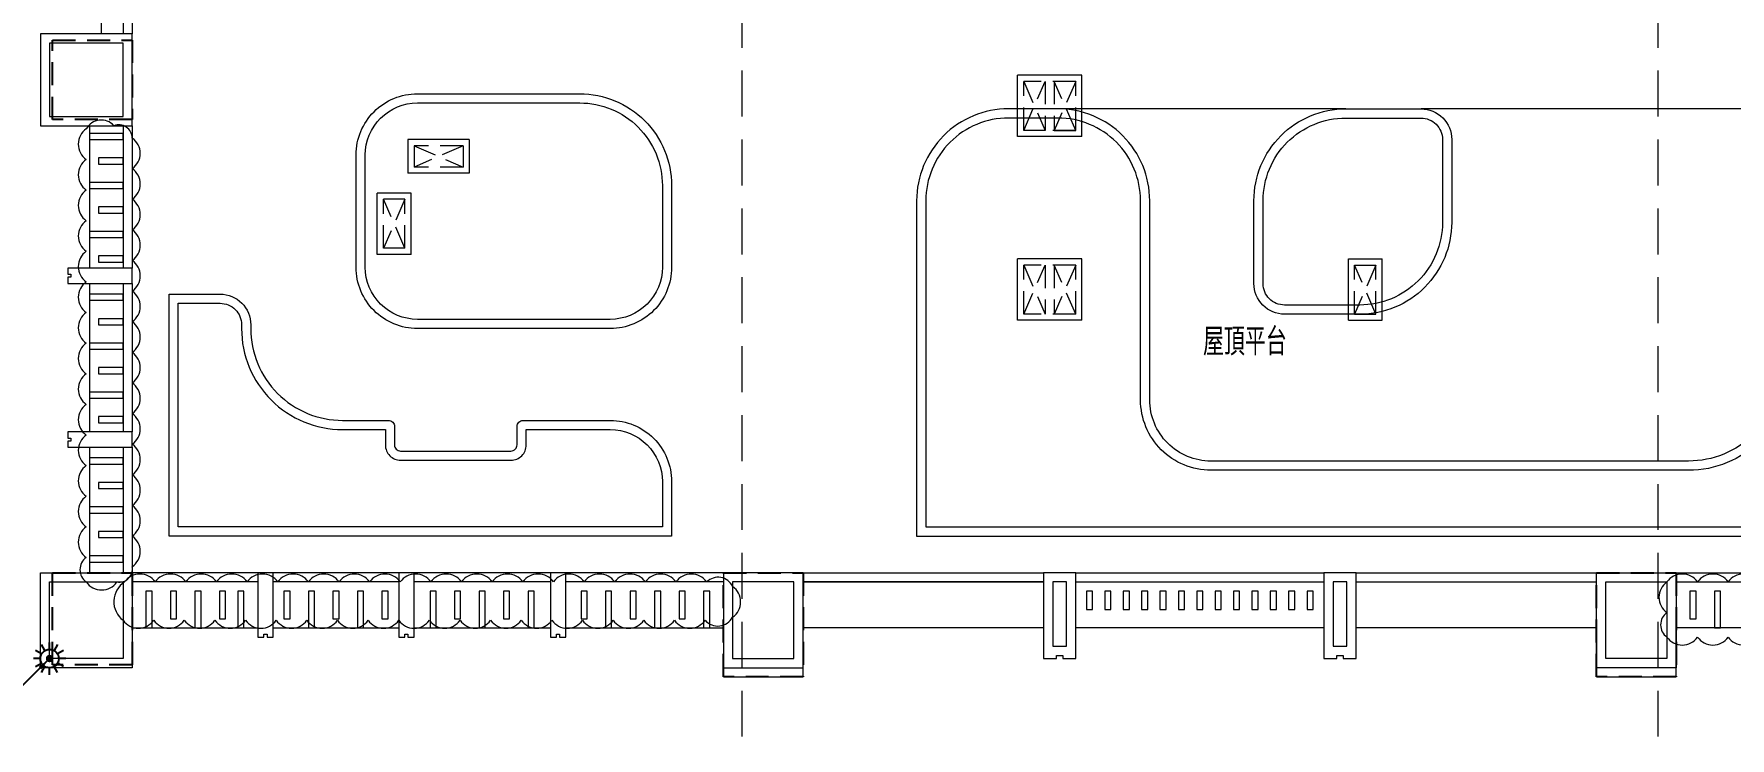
# Model space of a CAD drawing. Header units: centimetres. Extents: x 331046 to 708261, y -22683 to 106617.
# Drawn here: x 659471 to 662240, y 103783 to 104933 of the extents above; entities that cross this region are included whole.
import ezdxf
from ezdxf.enums import TextEntityAlignment as Align

# ---------------------------------------------------------------- set-up
doc = ezdxf.new("R2010")
doc.units = ezdxf.units.CM
doc.header["$LTSCALE"] = 150
doc.linetypes.add('HIDDEN', pattern=[0.375, 0.25, -0.125])
doc.layers.get('0').update_dxf_attribs({"lineweight": 5})
for name, color, linetype, lineweight in [('0-0.13', 121, 'Continuous', 13), ('00-大漢-設計', 11, 'Continuous', 5), ('BEAM', 9, 'Continuous', 5), ('DIM', 6, 'Continuous', 5), ('FRANCE', 4, 'Continuous', 5), ('HANDRAIL', 3, 'Continuous', 5), ('TEXT', 3, 'Continuous', 5), ('WALL2', 10, 'Continuous', 5), ('格柵', 8, 'Continuous', 5)]:
    doc.layers.add(name, color=color, linetype=linetype, lineweight=lineweight)
doc.layers.add('1120920_修改', color=222, linetype='Continuous', lineweight=5, plot=False)
doc.layers.add('COL-H', color=7, linetype='HIDDEN', plot=False)
doc.layers.add('PDA', color=6, linetype='Continuous')
doc.layers.add('避雷針', color=4, linetype='Continuous')
doc.styles.add('C1', font='simplex.shx', dxfattribs={"width": 0.6, "bigfont": 'chin.shx'})

# ---------------------------------------------------------------- blocks, each defined once
blk = doc.blocks.new('A$C3AC35C76')
at = {"layer": '00-大漢-設計', "color": 251}
for p, q in [((-1444.2, 697.6), (-1994.7, 697.6)), ((-514.8, 697.6), (-1321.4, 697.6))]:
    blk.add_line(p, q, dxfattribs=at)
for points in [[(-2959.6, 722.3), (-2694.7, 722.3, -0.414214), (-2544.7, 572.3), (-2544.7, 438.9, -0.414214), (-2644.7, 338.9), (-2959.6, 338.9, -0.414214), (-3059.6, 438.9), (-3059.6, 622.3, -0.414214)], [(-2959.6, 707.3), (-2694.7, 707.3, -0.414214), (-2559.7, 572.3), (-2559.7, 438.9, -0.414214), (-2644.7, 353.9), (-2959.6, 353.9, -0.414214), (-3044.6, 438.9), (-3044.6, 622.3, -0.414214)], [(0, 492.1), (-100, 492.1), (-100, 422.1), (-300, 422.1), (-300, 492.1), (-364.8, 492.1, -0.414214), (-464.8, 592.1), (-464.8, 647.6, 0.414214), (-514.8, 697.6), (-584.8, 697.6, 0.414214), (-734.8, 547.6), (-734.8, 272.4, -0.414214), (-884.8, 122.4), (-1664.2, 122.4, -0.414214), (-1764.2, 222.4), (-1764.2, 412.3), (-1764.2, 547.6, 0.414214), (-1914.2, 697.6), (-1994.7, 697.6, 0.414214), (-2144.7, 547.6), (-2144.7, 0), (0, 0)], [(-1271.4, 647.6), (-1271.4, 512.3, -0.414214), (-1421.4, 362.3), (-1544.2, 362.3, -0.414214), (-1594.2, 412.3), (-1594.2, 547.6, -0.414214), (-1444.2, 697.6), (-1321.4, 697.6, -0.414214)], [(-15, 477.1), (-85, 477.1), (-85, 407.1), (-315, 407.1), (-315, 477.1), (-364.8, 477.1, -0.414214), (-479.8, 592.1), (-479.8, 647.6, 0.414214), (-514.8, 682.6), (-584.8, 682.6, 0.414214), (-719.8, 547.6), (-719.8, 272.4, -0.414214), (-884.8, 107.4), (-1664.2, 107.4, -0.414214), (-1779.2, 222.4), (-1779.2, 412.3), (-1779.2, 547.6, 0.414214), (-1914.2, 682.6), (-1994.7, 682.6, 0.414214), (-2129.7, 547.6), (-2129.7, 15), (-15, 15)], [(-1286.4, 647.6), (-1286.4, 512.3, -0.414214), (-1421.4, 377.3), (-1544.2, 377.3, -0.414214), (-1579.2, 412.3), (-1579.2, 547.6, -0.414214), (-1444.2, 682.6), (-1321.4, 682.6, -0.414214)], [(-3365, 0), (-3365, 395.1), (-3281.6, 395.1, -0.414214), (-3231.6, 345.1), (-3231.6, 338.9, 0.414214), (-3081.6, 188.9), (-3006.9, 188.9, -0.414214), (-2996.9, 178.9), (-2996.9, 148.9, 0.414214), (-2986.9, 138.9), (-2806.9, 138.9, 0.414214), (-2796.9, 148.9), (-2796.9, 178.9, -0.414214), (-2786.9, 188.9), (-2644.7, 188.9, -0.414214), (-2544.7, 88.9), (-2544.7, 0)], [(-3350, 15), (-3350, 380.1), (-3281.6, 380.1, -0.414214), (-3246.6, 345.1), (-3246.6, 338.9, 0.414214), (-3081.6, 173.9), (-3011.9, 173.9), (-3011.9, 148.9, 0.414214), (-2986.9, 123.9), (-2806.9, 123.9, 0.414214), (-2781.9, 148.9), (-2781.9, 173.9), (-2644.7, 173.9, -0.414214), (-2559.7, 88.9), (-2559.7, 15)]]:
    blk.add_lwpolyline(points, format="xyb", close=True, dxfattribs=at)
blk = doc.blocks.new('A$C021C2907')
at = {"layer": 'PDA', "color": 6, "linetype": 'Continuous'}
for p, q in [((-13, 7.5), (-22.9, 13.2)), ((-7.5, 13), (-13.2, 22.9)), ((0, 15), (0, 26.4)), ((13.2, 22.9), (7.5, 13)), ((22.9, 13.2), (13, 7.5)), ((-15, 0), (-26.4, 0)), ((-22.9, -13.2), (-13, -7.5)), ((-13.2, -22.9), (-7.5, -13)), ((0, -26.4), (0, -15)), ((13.2, -22.9), (7.5, -13)), ((22.9, -13.2), (13, -7.5)), ((26.4, 0), (15, 0))]:
    blk.add_line(p, q, dxfattribs=at)
blk.add_circle((0, 0), 15, dxfattribs=at)
blk = doc.blocks.new('A$C537D1E51')
at = {"layer": 'PDA', "color": 6, "linetype": 'Continuous', "const_width": 6}
blk.add_lwpolyline([(-3, 0, 1), (3, 0, 1)], format="xyb", close=True, dxfattribs=at)
at = {"color": 6, "lineweight": -3}
blk.add_blockref('A$C021C2907', (0, 0), dxfattribs=at)
blk = doc.blocks.new('A$C313D6A8B')
at = {"color": 9, "lineweight": -3}
for q in [(0, 0), (-81.6, -56.6)]:
    blk.add_line((-56.6, -56.6), q, dxfattribs=at)
blk.add_lwpolyline([(0, 0, 0, 6, 0), (-15.6, -15.6, 6, 6, 0)], format="xyseb", dxfattribs=at)
blk = doc.blocks.new('A$C0BDA394B')
at = {"color": 6, "linetype": 'Continuous', "lineweight": -3}
blk.add_blockref('A$C313D6A8B', (0, 0), dxfattribs=at)
at = {"color": 6, "linetype": 'Continuous', "lineweight": 9}
blk.add_blockref('A$C537D1E51', (0, 0), dxfattribs=at)
at = {"layer": 'FRANCE', "color": 4, "style": 'C1', "width": 0.7}
blk.add_text('短針多導體防側雷裝置', height=45, dxfattribs=at).set_placement((-83.2, -56.6), align=Align.MIDDLE_RIGHT)
blk = doc.blocks.new('A$Ca2908e60')
at = {"layer": '1120920_修改'}
for points in [[(2930, 2475.371, 0.52056705), (2980, 2475.371, 0.52056705), (3005, 2500.371, 0.52056705), (3005, 2550.371, 0.52056705), (3005, 2600.371, 0.52056705), (3005, 2650.371, 0.52056705), (3005, 2700.371, 0.52056705), (3005, 2750.372, 0.52056705), (3005, 2800.372, 0.52056705), (3005, 2850.372, 0.52056705), (3005, 2900.372, 0.52056705), (3005, 2950.372, 0.52056705), (3005, 3000.372, 0.52056705), (3005, 3050.372, 0.52056705), (3005, 3100.372, 0.52056705), (3005, 3150.372, 0.52056705), (3005, 3200.372, 0.52056705), (2974.998, 3220.371, 0.52056705), (2930, 3215.369, 0.52056705), (2930, 3165.369, 0.52056705), (2930, 3115.369, 0.52056705), (2930, 3065.369, 0.52056705), (2930, 3015.369, 0.52056705), (2930, 2965.369, 0.52056705), (2930, 2915.368, 0.52056705), (2930, 2865.368, 0.52056705), (2930, 2815.368, 0.52056705), (2930, 2765.368, 0.52056705), (2930, 2715.368, 0.52056705), (2930, 2665.368, 0.52056705), (2930, 2615.368, 0.52056705), (2930, 2565.368, 0.52056705), (2930, 2515.368, 0.52056705)], [(2990, 2412.871, 0.52056705), (3040, 2412.871, 0.52056705), (3090, 2412.871, 0.52056705), (3140, 2412.871, 0.52056705), (3190, 2412.871, 0.52056705), (3240.001, 2412.871, 0.52056705), (3290.001, 2412.871, 0.52056705), (3340.001, 2412.871, 0.52056705), (3390.001, 2412.871, 0.52056705), (3440.001, 2412.871, 0.52056705), (3490.001, 2412.871, 0.52056705), (3540.001, 2412.871, 0.52056705), (3590.001, 2412.871, 0.52056705), (3640.001, 2412.871, 0.52056705), (3690.001, 2412.871, 0.52056705), (3740.002, 2412.871, 0.52056705), (3790.002, 2412.871, 0.52056705), (3840.002, 2412.871, 0.52056705), (3890.002, 2412.871, 0.52056705), (3940.002, 2412.871, 0.52056705), (3985, 2417.873, 0.52056705), (3985, 2467.873, 0.52056705), (3942.498, 2475.371, 0.52056705), (3892.498, 2475.371, 0.52056705), (3842.498, 2475.371, 0.52056705), (3792.497, 2475.371, 0.52056705), (3742.497, 2475.371, 0.52056705), (3692.497, 2475.371, 0.52056705), (3642.497, 2475.371, 0.52056705), (3592.497, 2475.371, 0.52056705), (3542.497, 2475.371, 0.52056705), (3492.497, 2475.371, 0.52056705), (3442.497, 2475.371, 0.52056705), (3392.497, 2475.371, 0.52056705), (3342.497, 2475.371, 0.52056705), (3292.497, 2475.371, 0.52056705), (3242.496, 2475.371, 0.52056705), (3192.496, 2475.371, 0.52056705), (3142.496, 2475.371, 0.52056705), (3092.496, 2475.371, 0.52056705), (3042.496, 2475.371, 0.52056705), (2992.496, 2475.371, 0.52056705)]]:
    blk.add_lwpolyline(points, format="xyb", close=True, dxfattribs=at)
blk.add_lwpolyline([(5659.996, 2475.371, 0.52056705), (5609.996, 2475.371, 0.52056705), (5559.996, 2475.371, 0.52056705), (5510, 2475.367, 0.52056705), (5510, 2425.367, 0.52056705), (5510, 2385.371, 0.52056705), (5560, 2385.371, 0.52056705), (5610, 2385.371, 0.52056705), (5660, 2385.371, 0.52056705)], format="xyb", dxfattribs=at)
at = {"layer": 'BEAM'}
for p, q in [((2955, 3370.371), (2955, 3880.371)), ((2935, 3220.371), (2935, 2987.871)), ((2935, 2962.871), (2935, 2720.371)), ((2935, 2695.371), (2935, 2490.371)), ((4492.5, 2475.371), (4100, 2475.371)), ((3005, 2400.371), (3210, 2400.371)), ((3235, 2400.371), (3440, 2400.371)), ((3465, 2400.371), (3687.5, 2400.371)), ((3712.5, 2400.371), (3970, 2400.371)), ((3970, 2400.371), (3970, 2320.371)), ((4492.5, 2400.371), (4100, 2400.371)), ((4100, 2320.371), (4100, 2400.371)), ((4950, 2400.371), (4545, 2400.371)), ((5395, 2400.371), (5002.5, 2400.371)), ((5395, 2400.371), (5395, 2320.371)), ((5780, 2400.371), (5525, 2400.371)), ((5525, 2320.371), (5525, 2400.371)), ((3970, 2320.371), (4100, 2320.371)), ((5395, 2320.371), (5525, 2320.371))]:
    blk.add_line(p, q, dxfattribs=at)
at = {"layer": 'COL-H'}
for points in [[(2875, 3360.371), (3005, 3360.371), (3005, 3230.371), (2875, 3230.371)], [(2875, 2490.371), (3005, 2490.371), (3005, 2340.371), (2875, 2340.371)], [(3970, 2490.371), (4100, 2490.371), (4100, 2320.371), (3970, 2320.371)], [(5395, 2490.371), (5525, 2490.371), (5525, 2320.371), (5395, 2320.371)]]:
    blk.add_lwpolyline(points, close=True, dxfattribs=at)
at = {"layer": 'DIM', "linetype": 'HIDDEN', "ltscale": 2}
for p, q in [((4000, 3760.371), (4000, 1425.371)), ((5495, 3760.371), (5495, 1425.371))]:
    blk.add_line(p, q, dxfattribs=at)
at = {"layer": 'HANDRAIL'}
for p, q in [((2990, 3880.371), (2990, 3370.371)), ((3005, 3880.371), (3005, 3370.371)), ((2990, 3220.371), (2990, 2987.871)), ((3005, 3220.371), (3005, 2987.871)), ((2990, 2962.871), (2990, 2720.371)), ((3005, 2962.871), (3005, 2720.371)), ((2990, 2695.371), (2990, 2490.371)), ((3005, 2695.371), (3005, 2490.371)), ((3210, 2490.371), (3005, 2490.371)), ((3210, 2475.371), (3005, 2475.371)), ((3440, 2490.371), (3235, 2490.371)), ((3440, 2475.371), (3235, 2475.371)), ((3687.5, 2490.371), (3465, 2490.371)), ((3687.5, 2475.371), (3465, 2475.371)), ((3970, 2490.371), (3712.5, 2490.371)), ((3970, 2475.371), (3712.5, 2475.371)), ((4100, 2490.371), (4492.5, 2490.371)), ((4100, 2475.371), (4492.5, 2475.371)), ((4545, 2490.371), (4950, 2490.371)), ((4545, 2475.371), (4950, 2475.371)), ((5002.5, 2490.371), (5395, 2490.371)), ((5002.5, 2475.371), (5395, 2475.371)), ((5525, 2490.371), (5780, 2490.371)), ((5525, 2475.371), (5780, 2475.371))]:
    blk.add_line(p, q, dxfattribs=at)
for points in [[(2855, 3370.371), (2855, 3220.371), (3005, 3220.371), (3005, 3370.371)], [(2870, 3355.371), (2870, 3235.371), (2990, 3235.371), (2990, 3355.371)], [(3005, 2987.871), (2900, 2987.871), (2900, 2977.871), (2905, 2977.871), (2905, 2972.871), (2900, 2972.871), (2900, 2962.871), (3005, 2962.871)], [(3005, 2720.371), (2900, 2720.371), (2900, 2710.371), (2905, 2710.371), (2905, 2705.371), (2900, 2705.371), (2900, 2695.371), (3005, 2695.371)], [(2855, 2490.371), (3005, 2490.371), (3005, 2335.371), (2855, 2335.371)], [(2870, 2475.371), (2990, 2475.371), (2990, 2350.371), (2870, 2350.371)], [(3210, 2490.371), (3210, 2385.371), (3220, 2385.371), (3220, 2390.371), (3225, 2390.371), (3225, 2385.371), (3235, 2385.371), (3235, 2490.371)], [(3440, 2490.371), (3440, 2385.371), (3450, 2385.371), (3450, 2390.371), (3455, 2390.371), (3455, 2385.371), (3465, 2385.371), (3465, 2490.371)], [(3687.5, 2490.371), (3687.5, 2385.371), (3697.5, 2385.371), (3697.5, 2390.371), (3702.5, 2390.371), (3702.5, 2385.371), (3712.5, 2385.371), (3712.5, 2490.371)], [(4100, 2490.371), (3970, 2490.371), (3970, 2335.371), (4100, 2335.371)], [(4085, 2475.371), (3985, 2475.371), (3985, 2350.371), (4085, 2350.371)], [(4545, 2490.371), (4492.5, 2490.371), (4492.5, 2350.371), (4513.75, 2350.371), (4513.75, 2355.371), (4523.75, 2355.371), (4523.75, 2350.371), (4545, 2350.371)], [(4507.5, 2475.371), (4507.5, 2370.371), (4530, 2370.371), (4530, 2475.371)], [(5002.5, 2490.371), (4950, 2490.371), (4950, 2350.371), (4971.25, 2350.371), (4971.25, 2355.371), (4981.25, 2355.371), (4981.25, 2350.371), (5002.5, 2350.371)], [(4965, 2475.371), (4965, 2370.371), (4987.5, 2370.371), (4987.5, 2475.371)], [(5395, 2490.371), (5525, 2490.371), (5525, 2335.371), (5395, 2335.371)], [(5410, 2475.371), (5510, 2475.371), (5510, 2350.371), (5410, 2350.371)]]:
    blk.add_lwpolyline(points, close=True, dxfattribs=at)
at = {"layer": 'WALL2', "color": 3}
for p, q in [((4450, 3202.871), (4450, 3302.871)), ((4555, 3302.871), (4450, 3302.871)), ((4555, 3202.871), (4555, 3302.871)), ((3555, 3197.871), (3455, 3197.871)), ((3455, 3197.871), (3455, 3142.871)), ((3555, 3197.871), (3555, 3142.871)), ((4555, 3202.871), (4450, 3202.871)), ((3555, 3142.871), (3455, 3142.871)), ((3405, 3010.371), (3405, 3110.371)), ((3460, 3110.371), (3405, 3110.371)), ((3460, 3010.371), (3460, 3110.371)), ((3460, 3010.371), (3405, 3010.371)), ((4450, 2902.871), (4450, 3002.871)), ((4555, 3002.871), (4450, 3002.871)), ((4555, 2902.871), (4555, 3002.871)), ((4990, 3002.871), (5045, 3002.871)), ((4990, 2902.871), (4990, 3002.871)), ((5045, 2902.871), (5045, 3002.871)), ((4555, 2902.871), (4450, 2902.871)), ((4990, 2902.871), (5045, 2902.871))]:
    blk.add_line(p, q, dxfattribs=at)
at = {"layer": 'WALL2', "color": 8, "linetype": 'HIDDEN'}
for p, q in [((4545, 3292.871), (4460, 3292.871)), ((4460, 3212.871), (4460, 3292.871)), ((4460, 3212.871), (4495, 3292.871)), ((4460, 3292.871), (4495, 3212.871)), ((4495, 3292.871), (4495, 3212.871)), ((4545, 3212.871), (4510, 3292.871)), ((4545, 3292.871), (4510, 3212.871)), ((4510, 3292.871), (4510, 3212.871)), ((4545, 3212.871), (4545, 3292.871)), ((4545, 3212.871), (4460, 3212.871)), ((3545, 3187.871), (3465, 3187.871)), ((3545, 3187.871), (3465, 3152.871)), ((3465, 3187.871), (3545, 3152.871)), ((3465, 3187.871), (3465, 3152.871)), ((3545, 3187.871), (3545, 3152.871)), ((3545, 3152.871), (3465, 3152.871)), ((3415, 3020.371), (3415, 3100.371)), ((3450, 3100.371), (3415, 3020.371)), ((3450, 3020.371), (3415, 3100.371)), ((3450, 3100.371), (3415, 3100.371)), ((3450, 3020.371), (3450, 3100.371)), ((3450, 3020.371), (3415, 3020.371)), ((4545, 2992.871), (4460, 2992.871)), ((4460, 2912.871), (4460, 2992.871)), ((4460, 2912.871), (4495, 2992.871)), ((4460, 2992.871), (4495, 2912.871)), ((4495, 2992.871), (4495, 2912.871)), ((4545, 2912.871), (4510, 2992.871)), ((4545, 2992.871), (4510, 2912.871)), ((4510, 2992.871), (4510, 2912.871)), ((4545, 2912.871), (4545, 2992.871)), ((5035, 2912.871), (5000, 2992.871)), ((5000, 2992.871), (5035, 2992.871)), ((5035, 2992.871), (5000, 2912.871)), ((5000, 2912.871), (5000, 2992.871)), ((5035, 2912.871), (5035, 2992.871)), ((4545, 2912.871), (4460, 2912.871)), ((5000, 2912.871), (5035, 2912.871))]:
    blk.add_line(p, q, dxfattribs=at)
at = {"layer": 'WALL2'}
for p, q in [((4495, 3212.871), (4460, 3212.871)), ((4510, 3212.871), (4545, 3212.871))]:
    blk.add_line(p, q, dxfattribs=at)
at = {"layer": '格柵'}
for points in [[(2935, 3207.871), (2935, 3197.871), (2990, 3197.871), (2990, 3207.871)], [(2950, 3167.871), (2950, 3157.871), (2990, 3157.871), (2990, 3167.871)], [(2935, 3127.871), (2935, 3117.871), (2990, 3117.871), (2990, 3127.871)], [(2950, 3087.871), (2950, 3077.871), (2990, 3077.871), (2990, 3087.871)], [(2935, 3047.871), (2935, 3037.871), (2990, 3037.871), (2990, 3047.871)], [(2950, 3007.871), (2950, 2997.871), (2990, 2997.871), (2990, 3007.871)], [(2935, 2945.371), (2935, 2935.371), (2990, 2935.371), (2990, 2945.371)], [(2950, 2905.371), (2950, 2895.371), (2990, 2895.371), (2990, 2905.371)], [(2935, 2865.371), (2935, 2855.371), (2990, 2855.371), (2990, 2865.371)], [(2950, 2825.371), (2950, 2815.371), (2990, 2815.371), (2990, 2825.371)], [(2935, 2785.371), (2935, 2775.371), (2990, 2775.371), (2990, 2785.371)], [(2950, 2745.371), (2950, 2735.371), (2990, 2735.371), (2990, 2745.371)], [(2935, 2677.871), (2935, 2667.871), (2990, 2667.871), (2990, 2677.871)], [(2950, 2637.871), (2950, 2627.871), (2990, 2627.871), (2990, 2637.871)], [(2935, 2597.871), (2935, 2587.871), (2990, 2587.871), (2990, 2597.871)], [(2950, 2557.871), (2950, 2547.871), (2990, 2547.871), (2990, 2557.871)], [(2935, 2517.871), (2935, 2507.871), (2990, 2507.871), (2990, 2517.871)], [(3027.25, 2400.371), (3037.25, 2400.371), (3037.25, 2460.371), (3027.25, 2460.371)], [(3067.25, 2415.371), (3077.25, 2415.371), (3077.25, 2460.371), (3067.25, 2460.371)], [(3107.25, 2400.371), (3117.25, 2400.371), (3117.25, 2460.371), (3107.25, 2460.371)], [(3147.25, 2415.371), (3157.25, 2415.371), (3157.25, 2460.371), (3147.25, 2460.371)], [(3177.25, 2400.371), (3187.25, 2400.371), (3187.25, 2460.371), (3177.25, 2460.371)], [(3252.5, 2415.371), (3262.5, 2415.371), (3262.5, 2460.371), (3252.5, 2460.371)], [(3292.5, 2400.371), (3302.5, 2400.371), (3302.5, 2460.371), (3292.5, 2460.371)], [(3332.5, 2415.371), (3342.5, 2415.371), (3342.5, 2460.371), (3332.5, 2460.371)], [(3372.5, 2400.371), (3382.5, 2400.371), (3382.5, 2460.371), (3372.5, 2460.371)], [(3412.5, 2415.371), (3422.5, 2415.371), (3422.5, 2460.371), (3412.5, 2460.371)], [(3491, 2400.371), (3501, 2400.371), (3501, 2460.371), (3491, 2460.371)], [(3531, 2415.371), (3541, 2415.371), (3541, 2460.371), (3531, 2460.371)], [(3571, 2400.371), (3581, 2400.371), (3581, 2460.371), (3571, 2460.371)], [(3611, 2415.371), (3621, 2415.371), (3621, 2460.371), (3611, 2460.371)], [(3651, 2400.371), (3661, 2400.371), (3661, 2460.371), (3651, 2460.371)], [(3737.5, 2415.371), (3747.5, 2415.371), (3747.5, 2460.371), (3737.5, 2460.371)], [(3777.5, 2400.371), (3787.5, 2400.371), (3787.5, 2460.371), (3777.5, 2460.371)], [(3817.5, 2415.371), (3827.5, 2415.371), (3827.5, 2460.371), (3817.5, 2460.371)], [(3857.5, 2400.371), (3867.5, 2400.371), (3867.5, 2460.371), (3857.5, 2460.371)], [(3897.5, 2415.371), (3907.5, 2415.371), (3907.5, 2460.371), (3897.5, 2460.371)], [(3937.5, 2400.371), (3947.5, 2400.371), (3947.5, 2460.371), (3937.5, 2460.371)], [(4562.5, 2430.371), (4572.5, 2430.371), (4572.5, 2460.371), (4562.5, 2460.371)], [(4592.5, 2430.371), (4602.5, 2430.371), (4602.5, 2460.371), (4592.5, 2460.371)], [(4622.5, 2430.371), (4632.5, 2430.371), (4632.5, 2460.371), (4622.5, 2460.371)], [(4652.5, 2430.371), (4662.5, 2430.371), (4662.5, 2460.371), (4652.5, 2460.371)], [(4682.5, 2430.371), (4692.5, 2430.371), (4692.5, 2460.371), (4682.5, 2460.371)], [(4712.5, 2430.371), (4722.5, 2430.371), (4722.5, 2460.371), (4712.5, 2460.371)], [(4742.5, 2430.371), (4752.5, 2430.371), (4752.5, 2460.371), (4742.5, 2460.371)], [(4772.5, 2430.371), (4782.5, 2430.371), (4782.5, 2460.371), (4772.5, 2460.371)], [(4802.5, 2430.371), (4812.5, 2430.371), (4812.5, 2460.371), (4802.5, 2460.371)], [(4832.5, 2430.371), (4842.5, 2430.371), (4842.5, 2460.371), (4832.5, 2460.371)], [(4862.5, 2430.371), (4872.5, 2430.371), (4872.5, 2460.371), (4862.5, 2460.371)], [(4892.5, 2430.371), (4902.5, 2430.371), (4902.5, 2460.371), (4892.5, 2460.371)], [(4922.5, 2430.371), (4932.5, 2430.371), (4932.5, 2460.371), (4922.5, 2460.371)], [(5547.5, 2415.371), (5557.5, 2415.371), (5557.5, 2460.371), (5547.5, 2460.371)], [(5587.5, 2400.371), (5597.5, 2400.371), (5597.5, 2460.371), (5587.5, 2460.371)]]:
    blk.add_lwpolyline(points, close=True, dxfattribs=at)
at = {"layer": 'DIM'}
blk.add_blockref('A$C3AC35C76', (6430, 2550.371), dxfattribs=at)
at = {"layer": '避雷針'}
blk.add_blockref('A$C0BDA394B', (2870, 2350.371), dxfattribs=at)
at = {"layer": 'TEXT', "style": 'C1', "width": 0.8}
blk.add_text('屋頂平台', height=45, dxfattribs=at).set_placement((4821.119, 2867.73), align=Align.MIDDLE_CENTER)

msp = doc.modelspace()

# ---------------------------------------------------------------- block references
at = {"layer": '0-0.13', "lineweight": 13}
msp.add_blockref('A$Ca2908e60', (656626.59, 101562.45), dxfattribs=at)

doc.saveas('drawing.dxf')
